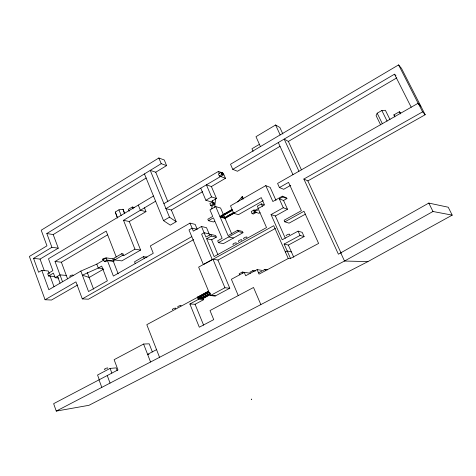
<?xml version="1.0" encoding="UTF-8"?>
<svg xmlns="http://www.w3.org/2000/svg" width="476" height="476" viewBox="0 0 476 476"><rect width="100%" height="100%" fill="white"/><g stroke="black" fill="none" stroke-linecap="round" stroke-linejoin="round"><path stroke-width="0.71" d="M214.7 207.161L215.539 199.075M211.772 208.845L212.082 205.977L214.771 204.424L213.908 202.407L212.546 201.991L209.856 203.549L210.713 205.572L212.082 205.977M212.439 202.705L212.653 200.747M241.915 199.521L242.367 196.398L243.539 199.033M241.838 197.766L242.391 196.404L237.679 201.943M389.963 119.506L385.387 110.289L381.841 110.521L377.176 113.211L376.094 115.638L380.622 124.831M144.442 173.918L163.542 220.644L170.277 225.13L176.174 221.715L169.486 217.181L150.243 170.378L155.741 172.205L166.606 165.6L164.262 159.978L158.847 157.996L41.21 230.211L46.969 245.83L29.387 256.457L45.059 299.737L51.509 300.029L77.665 284.951M46.815 233.526L53.205 234.561L58.268 248.169L51.908 247.288L46.815 233.526L161.209 163.685L166.606 165.6M53.205 234.561L146.197 178.012M49.248 273.712L48.249 270.981L41.787 270.356L38.604 272.248L33.552 258.343L51.908 247.288M117.465 218.044L115.269 212.04L118.941 209.833L123.046 209.261L124.789 213.665M33.552 258.343L40.061 259.093L58.268 248.169M134.399 207.524L132.31 207.012L128.455 209.315L129.204 211.207M153.474 196.011L48.487 258.754L52.86 270.654L47.683 273.712L48.522 276.003L54.936 276.562M282.881 134.03L279.87 127.485L275.604 124.98L255.975 136.689L260.426 146.578M123.504 220.299L129.264 221.53L140.616 250.061L134.94 249.162L123.504 220.299L155.598 201.217M62.523 281.762L55.026 261.485L106.178 231.08L116.263 256.998M129.264 221.53L145.989 211.624L144.436 207.78M259.474 144.293L251.947 148.756L253.095 151.32M55.026 261.485L61.374 262.211L107.653 234.805M163.917 203.633L218.442 171.396L223.303 173.282L225.481 178.286L211.392 186.55L206.405 184.837L211.57 196.939L216.515 198.504L211.392 186.55M425.199 114.728L422.593 111.866L303.866 179.035L307.859 180.898L425.199 114.728L401.47 68.342L398.585 64.903L230.521 164.256L232.746 169.343L237.47 171.259L280.007 146.328M165.969 208.625L223.351 174.87L222.476 172.853L221.138 172.336L218.413 173.942L219.287 175.959L225.481 178.286M221.394 173.496L222.476 172.853M48.522 276.003L53.419 273.117L55.115 277.716L58.649 278.02M219.287 175.959L222.012 174.353L223.351 174.87M232.746 169.343L394.503 74.185L395.972 75.839M55.115 277.716L59.97 274.866L66.289 275.443M165.957 208.631L171.336 210.023L202.58 191.709M298.94 171.247L284.178 139.087L288.361 141.431L396.794 77.874M163.542 220.644L169.486 217.181M104.066 259.896L96.789 264.12L80.837 271.094L48.844 289.723L41.787 270.356M106.213 260.473L113.342 261.383L114.032 260.985L113.187 258.819L106.065 257.873L103.465 259.384L104.309 261.58L105.517 261.729L107.421 260.628L113.377 276.056L153.278 253.28L150.333 245.937L189.989 223.131L195.148 224.369L197.225 229.337M200.729 188.181L205.864 200.259L211.57 196.939M104.309 261.58L106.91 260.069L114.032 260.985M216.515 198.504L210.862 201.782L205.864 200.259M134.94 249.162L123.79 255.606L123.111 253.875L121.779 253.678L113.96 258.212L114.633 259.944L121.826 260.884L140.616 250.061M112.503 259.218L113.187 258.819M45.059 299.737L75.934 281.875L82.294 298.892L88.453 299.202L193.708 239.565M212.296 203.341L213.908 202.407M114.633 259.944L122.463 255.416L123.79 255.606M210.713 205.572L213.415 204.02L214.771 204.424M103.667 269.089L89.155 277.46L82.372 275.176L98.294 268.059L101.703 266.084L107.356 280.816L88.536 291.544L80.837 271.094M224.493 217.11L220.602 208.042L215.693 206.584L209.958 209.892L212.724 216.407L207.816 219.222L208.434 220.691L213.421 221.971L214.658 221.263M276.015 200.461L270.166 187.383L265.769 185.634L230.491 205.828L233.71 213.278L238.44 214.664L263.18 200.652M147.024 257.159L143.52 256.647L134.541 261.782L135.244 263.573M208.434 220.691L213.432 217.835L222.131 238.297L217.657 240.802L218.436 242.641L223.333 243.658L242.98 232.71L242.421 231.431L237.72 230.247L228.105 235.626L215.693 206.584M394.89 116.894L393.89 114.9L399.388 111.759L400.643 112.99M209.66 235.108L206.536 227.695L201.479 226.493L193.327 231.14L189.989 223.131M420.849 106.196L418.196 103.227L277.573 183.433L279.43 187.556L283.684 189.293L290.765 185.289M219.9 216.419L232.068 209.476M221.501 215.741L231.812 209.862L232.092 210.505L221.132 216.747L225.41 217.925L234.353 212.843M232.342 210.118L220.168 217.056L225.041 218.389L234.549 212.986M221.572 216.306L225.142 217.294L233.442 212.57M227.302 216.318L231.11 214.152M232.377 213.432L233.645 212.712M82.294 298.892L191.786 236.661M233.71 213.278L261.27 197.611L264.525 204.96L253.952 210.922L254.374 211.891L258.902 213.313L260.086 212.647M279.43 187.556L288.539 182.379L301.397 210.701L284.13 220.239L284.844 221.834L289.057 223.149L305.467 214.123M263.817 204.722L261.372 203.883L257.355 206.15L258.397 208.524M303.866 179.035L338.4 254.196L428.805 203.073L448.231 207.227L452.2 215.134L367.96 261.58L88.97 405.302L56.257 411.097L53.633 403.672L117.959 369.906L114.115 359.689L143.603 344.041L149.196 343.821L152.368 351.972M254.374 211.891L258.575 209.529L266.524 227.57L214.123 256.576L206.62 238.732L211.636 239.791L216.342 237.149L215.646 235.513L210.678 234.4L205.929 237.078L201.479 226.493M254.136 211.017L255.255 210.386L254.005 209.987L251.203 211.57L252.107 213.641L253.363 214.027L256.159 212.451M206.62 238.732L211.374 236.054L216.342 237.149M286.915 198.569L282.696 196.945L279.287 198.861L283.547 200.461L286.915 198.569L286.576 197.808L282.345 196.177L272.855 201.515L265.769 185.634M252.107 213.641L254.916 212.064M218.436 242.641L238.28 231.544L242.98 232.71M452.2 215.134L432.981 211.493L344.511 261.044L56.257 411.097M271.04 214.587L283.274 207.756L287.498 209.244L275.396 215.979L271.04 214.587L282.226 239.779L298.101 231.134L302.177 232.342L304.093 236.584L288.349 245.092L284.124 244.057L290.509 258.438L318.617 243.426L303.991 211.273L284.844 221.834M212.95 259.206L198.629 267.119L210.398 295.554L215.396 295.923L229.783 288.224L217.913 260.021L212.95 259.206L224.928 287.754L229.783 288.224M217.943 260.092L275.467 228.397M284.124 244.057L300.035 235.43L304.093 236.584M248.877 273.016L242.32 272.046L239.136 273.76L239.595 274.848M209.018 292.228L197.885 298.226L203.008 298.559L203.496 299.743L198.373 299.422L197.439 297.143L208.571 291.139M208.101 291.58L197.974 297.036L198.284 297.798L208.387 292.359L208.071 291.598M285.35 251.959L287.189 250.971L291.389 251.917M260.854 304.592L253.524 287.486L209.999 310.548L213.736 319.634L199.301 327.208L189.87 303.997L198.373 299.422M209.535 293.609L202.77 297.25L198.171 296.935M197.439 297.143L202.568 297.488L210.344 293.305M201.342 298.381L202.568 297.488M255.469 271.011L252.863 270.618L249.781 272.272L250.227 273.313M210.35 293.686L203.335 297.452L203.549 297.97L209.922 294.543M203.008 298.559L210.142 294.727M261.639 270.314L257.117 269.612L245.675 275.759L244.224 272.355L231.372 279.281L238.256 295.578M224.928 287.754L210.398 295.554L215.396 295.923M189.87 303.997L195.077 304.259L203.496 299.743M258.522 272.855L264.948 269.416L267.482 269.821M290.509 258.438L288.26 258.516L259.069 274.122L257.117 269.612M117.191 370.548L116.192 367.888L110.093 368.4L97.55 375.017L99.288 379.705M156.556 349.646L147.596 354.352L148.988 354.263M251.673 399.185L251.28 399.287M251.501 399.174L251.584 399.209M367.96 261.58L344.511 261.044L340.78 252.946M203.454 298.256L198.676 297.94L208.595 292.603L209.934 292.71M202.645 297.678L197.516 297.333L146.798 324.674L159.555 357.327M102.965 268.577L98.294 268.059L96.789 264.12M209.142 233.883L204.109 232.752L201.61 234.174L212.29 259.658M196.582 229.188L192.084 228.153L188.99 229.926L203.389 264.579L273.724 225.713L288.26 258.516M228.659 236.923L233.454 238.024M145.989 211.624L140.378 210.267L138.29 205.085M253.952 210.922L254.487 211.094L254.005 209.987M393.89 114.9L394.747 115.704M420.32 105.749L418.106 103.274L398.585 64.903M418.196 103.227L422.593 111.866M394.503 74.185L411.204 107.213M399.388 111.759L400.459 113.889M428.805 203.073L432.981 211.493M381.841 110.521L387.083 121.1M377.176 113.211L382.389 123.778M307.859 180.898L341.108 253.101M288.361 141.431L301.457 169.896M275.604 124.98L280.156 134.916M278.299 142.544L292.96 174.65M282.345 196.177L282.696 196.945M298.101 231.134L300.035 235.43M283.547 200.461L287.498 209.244M279.287 198.861L283.274 207.756M275.396 215.979L285.273 238.178M288.349 245.092L293.775 257.284M261.372 203.883L262.419 206.257M264.948 269.416L265.495 270.683M221.138 172.336L222.012 174.353M218.442 171.396L219.234 173.234M237.72 230.247L238.28 231.544M252.863 270.618L253.309 271.659M225.142 217.294L225.41 217.925M224.767 217.758L231.741 234.019M212.546 201.991L213.415 204.02M242.32 272.046L242.784 273.129M210.678 234.4L211.374 236.054M211.636 239.791L217.925 254.714M158.847 157.996L161.209 163.685M155.741 172.205L167.897 201.657M171.348 210.023L176.174 221.715M195.077 304.259L203.603 325.167M132.31 207.012L133.066 208.905M143.52 256.647L144.234 258.438M124.212 212.766L123.046 209.261M118.941 209.833L121.19 215.515M115.269 212.04L117.507 217.71M121.779 253.678L122.463 255.416M113.342 261.383L118.179 273.861M143.603 344.041L150.559 362.004M106.065 257.873L106.91 260.069M87.227 272.355L93.594 289.182M110.093 368.4L111.854 373.113M107.237 375.534L110.051 383.097M61.374 262.211L67.556 278.853M99.02 379.848L101.81 387.387M57.542 276.294L60.077 283.178M49.998 275.765L54.008 286.707M40.061 259.093L44.333 270.784M243.986 238.732A1.874 0.512 -23.3 0 1 244.01 237.976A1.874 0.512 -23.3 0 1 246.348 237A1.874 0.512 -23.3 0 1 246.723 237.589M238.797 241.451A1.874 0.506 -23.2 0 1 238.803 240.707A1.874 0.506 -23.2 0 1 241.142 239.731A1.874 0.506 -23.2 0 1 241.534 240.309M233.323 244.551A1.868 0.506 -23.1 0 1 233.317 243.813A1.868 0.506 -23.1 0 1 235.65 242.843A1.868 0.506 -23.1 0 1 236.054 243.409M105.041 369.34A1.821 0.339 -21.1 0 1 104.678 368.989A1.821 0.339 -21.1 0 1 106.91 368.043A1.821 0.339 -21.1 0 1 107.659 368.228M172.574 309.668A1.839 0.411 -21.9 0 1 172.996 308.918A1.839 0.411 -21.9 0 1 175.305 308.103A1.839 0.411 -21.9 0 1 175.275 308.716M177.721 307.014A1.839 0.416 -22 0 1 179.541 305.753A1.839 0.416 -22 0 1 180.868 305.901M102.637 259.759A1.779 0.541 -20.1 0 1 103.363 258.641A1.779 0.541 -20.1 0 1 105.654 258.361M70.168 276.556A1.767 0.524 -19.4 0 1 71.001 275.414A1.767 0.524 -19.4 0 1 73.137 275.324M286.207 235.906A1.916 0.488 -24.1 0 1 286.838 234.989A1.916 0.488 -24.1 0 1 289.087 234.138A1.916 0.488 -24.1 0 1 289.229 234.757"/></g></svg>
